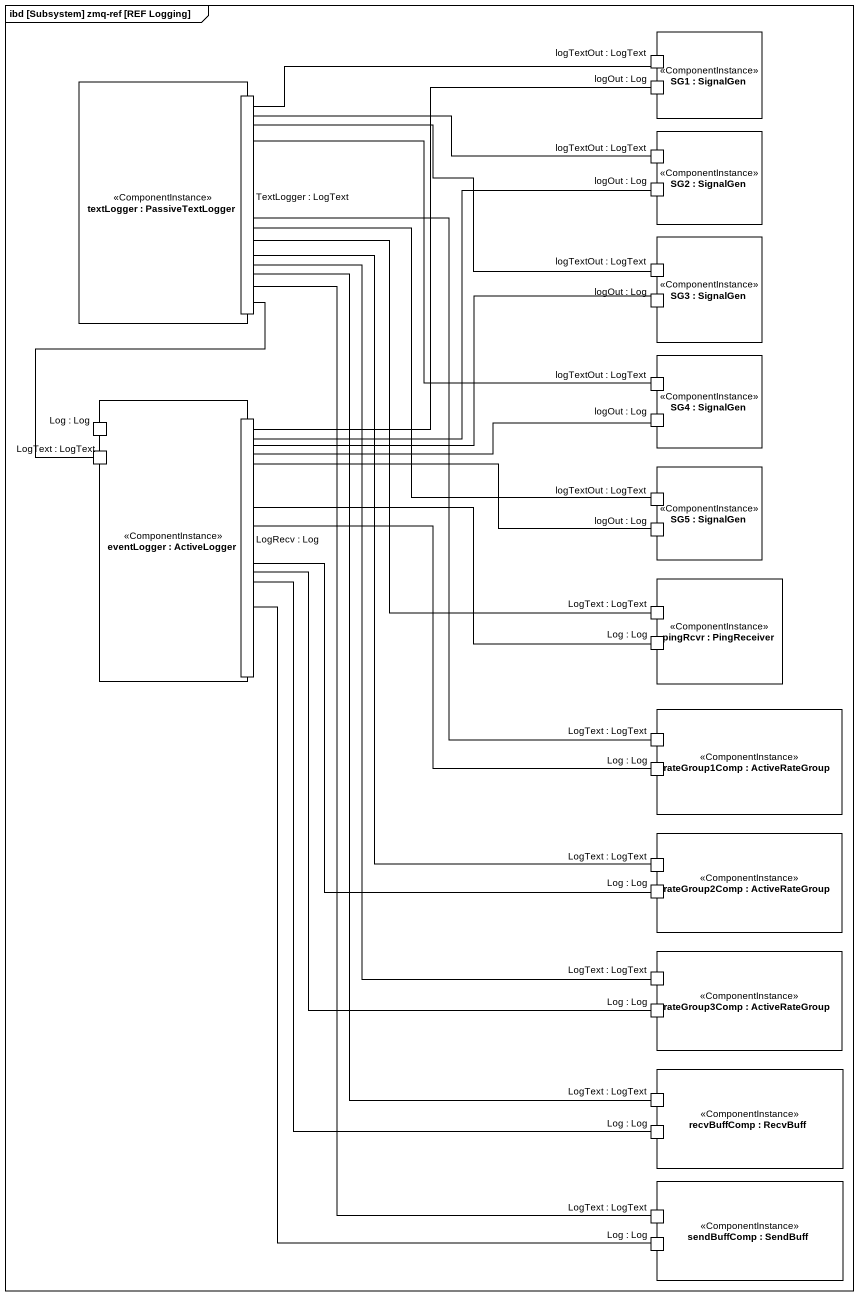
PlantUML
@startuml
mainframe ibd [Subsystem] zmq-ref [REF Logging]
rectangle "SG1 : SignalGen" as SG1 <<ComponentInstance>> {
  port "logOut : Log" as logOut_Log
  port "logTextOut : LogText" as logTextOut_LogText
}
rectangle "textLogger : PassiveTextLogger" as textLogger <<ComponentInstance>> {
  port "TextLogger : LogText" as TextLogger_LogText
}
rectangle "SG2 : SignalGen" as SG2 <<ComponentInstance>> {
  port "logTextOut : LogText" as logTextOut_LogText_2
  port "logOut : Log" as logOut_Log_2
}
rectangle "SG3 : SignalGen" as SG3 <<ComponentInstance>> {
  port "logOut : Log" as logOut_Log_3
  port "logTextOut : LogText" as logTextOut_LogText_3
}
rectangle "SG4 : SignalGen" as SG4 <<ComponentInstance>> {
  port "logOut : Log" as logOut_Log_4
  port "logTextOut : LogText" as logTextOut_LogText_4
}
rectangle "eventLogger : ActiveLogger" as eventLogger <<ComponentInstance>> {
  port "Log : Log" as Log_Log
  port "LogText : LogText" as LogText_LogText
  port "LogRecv : Log" as LogRecv_Log
}
rectangle "SG5 : SignalGen" as SG5 <<ComponentInstance>> {
  port "logTextOut : LogText" as logTextOut_LogText_5
  port "logOut : Log" as logOut_Log_5
}
rectangle "pingRcvr : PingReceiver" as pingRcvr <<ComponentInstance>> {
  port "LogText : LogText" as LogText_LogText_2
  port "Log : Log" as Log_Log_2
}
rectangle "rateGroup1Comp : ActiveRateGroup" as rateGroup1Comp <<ComponentInstance>> {
  port "LogText : LogText" as LogText_LogText_3
  port "Log : Log" as Log_Log_3
}
rectangle "rateGroup2Comp : ActiveRateGroup" as rateGroup2Comp <<ComponentInstance>> {
  port "LogText : LogText" as LogText_LogText_4
  port "Log : Log" as Log_Log_4
}
rectangle "rateGroup3Comp : ActiveRateGroup" as rateGroup3Comp <<ComponentInstance>> {
  port "LogText : LogText" as LogText_LogText_5
  port "Log : Log" as Log_Log_5
}
rectangle "recvBuffComp : RecvBuff" as recvBuffComp <<ComponentInstance>> {
  port "LogText : LogText" as LogText_LogText_6
  port "Log : Log" as Log_Log_6
}
rectangle "sendBuffComp : SendBuff" as sendBuffComp <<ComponentInstance>> {
  port "LogText : LogText" as LogText_LogText_7
  port "Log : Log" as Log_Log_7
}
logOut_Log -- LogRecv_Log
logTextOut_LogText -left- TextLogger_LogText
logTextOut_LogText_2 -left- TextLogger_LogText
logOut_Log_2 -- LogRecv_Log
logOut_Log_3 -- LogRecv_Log
logTextOut_LogText_3 -left- TextLogger_LogText
logOut_Log_4 -left- LogRecv_Log
logTextOut_LogText_4 -left- TextLogger_LogText
LogText_LogText -up- TextLogger_LogText
logTextOut_LogText_5 -up- TextLogger_LogText
logOut_Log_5 -left- LogRecv_Log
LogText_LogText_2 -up- TextLogger_LogText
Log_Log_2 -left- LogRecv_Log
LogText_LogText_3 -up- TextLogger_LogText
Log_Log_3 -left- LogRecv_Log
LogText_LogText_4 -up- TextLogger_LogText
Log_Log_4 -up- LogRecv_Log
LogText_LogText_5 -up- TextLogger_LogText
Log_Log_5 -up- LogRecv_Log
LogText_LogText_6 -up- TextLogger_LogText
Log_Log_6 -up- LogRecv_Log
LogText_LogText_7 -up- TextLogger_LogText
Log_Log_7 -up- LogRecv_Log
@enduml
